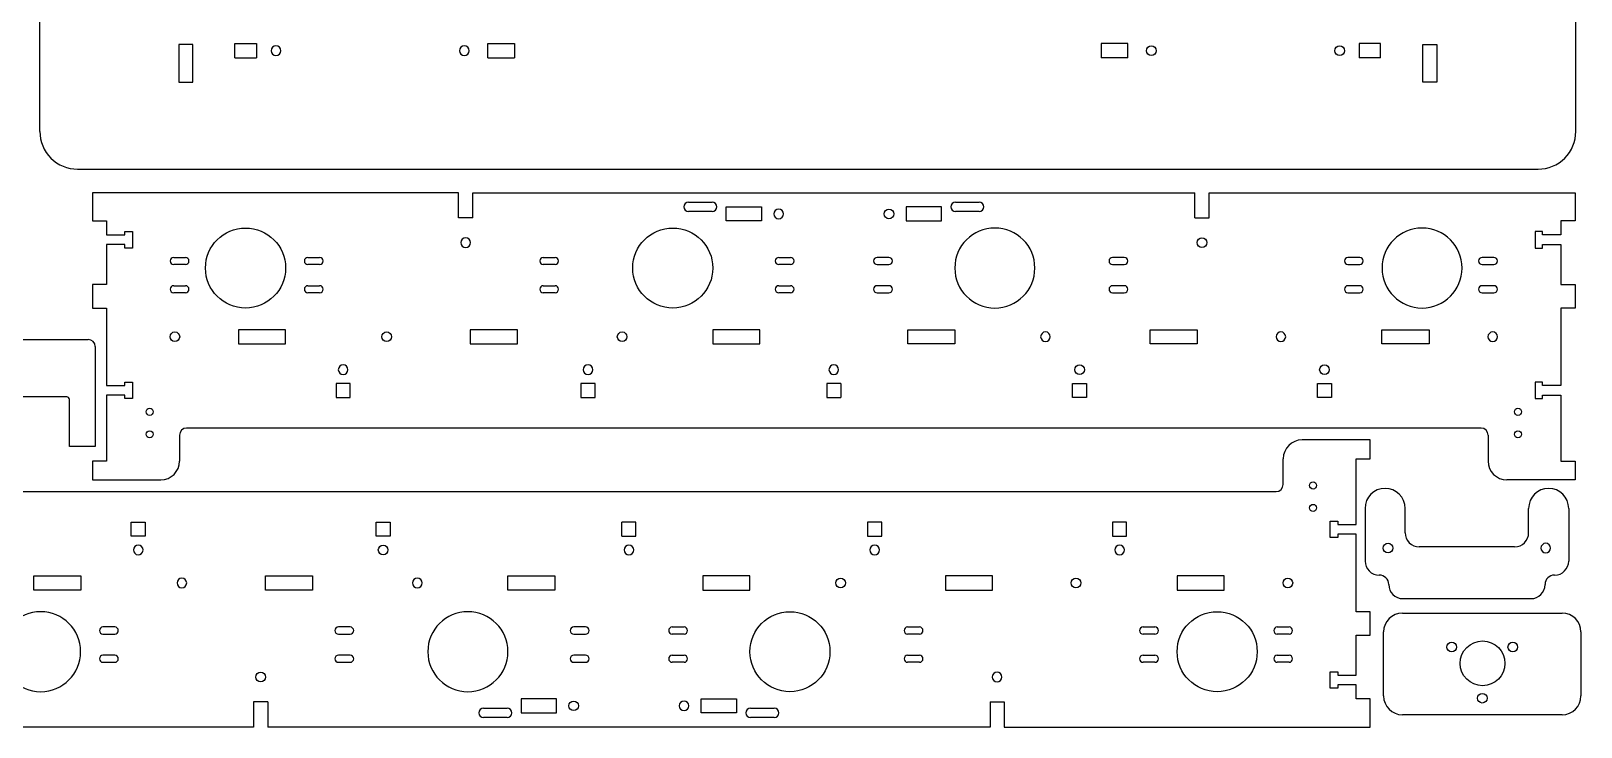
# Model space of a CAD drawing. Header units: millimetres. Extents: x 1588 to 2663, y -752 to 2.
# Drawn here: x 2004 to 2663, y -747 to -452 of the extents above; entities that cross this region are included whole.
import ezdxf

# ---------------------------------------------------------------- set-up
doc = ezdxf.new("R2010")
doc.units = ezdxf.units.MM
doc.linetypes.add('HIDDEN', pattern=[9.525, 6.35, -3.175])
doc.layers.get('0').update_dxf_attribs({"color": 253, "lineweight": 70, "true_color": 0x8faf8f})
doc.layers.add('Hidden', color=58, linetype='HIDDEN', lineweight=70, true_color=0x484805)

msp = doc.modelspace()

# ---------------------------------------------------------------- linework, layer by layer
at = {"color": 58, "lineweight": -3, "true_color": 0x484805}
for p, q in [((2008.06, -494.27), (2008.06, -362.27)), ((2660.51, -494.27), (2660.51, -362.27)), ((2067.1, -457.27), (2067.1, -473.27)), ((2073.1, -457.27), (2067.1, -457.27)), ((2073.1, -473.27), (2073.1, -457.27)), ((2090.96, -462.94), (2090.96, -456.94)), ((2090.96, -456.94), (2100.11, -456.94)), ((2100.11, -456.94), (2100.11, -462.94)), ((2198.34, -462.94), (2198.34, -456.94)), ((2198.34, -456.94), (2209.73, -456.94)), ((2209.73, -456.94), (2209.73, -462.94)), ((2458.84, -456.94), (2458.84, -462.94)), ((2470.23, -456.94), (2458.84, -456.94)), ((2470.23, -462.94), (2470.23, -456.94)), ((2568.46, -456.94), (2568.46, -462.94)), ((2577.61, -456.94), (2568.46, -456.94)), ((2577.61, -462.94), (2577.61, -456.94)), ((2595.47, -473.27), (2595.47, -457.27)), ((2595.47, -457.27), (2601.47, -457.27)), ((2601.47, -457.27), (2601.47, -473.27)), ((2090.96, -462.94), (2100.11, -462.94)), ((2198.34, -462.94), (2209.73, -462.94)), ((2470.23, -462.94), (2458.84, -462.94)), ((2577.61, -462.94), (2568.46, -462.94)), ((2067.1, -473.27), (2073.1, -473.27)), ((2601.47, -473.27), (2595.47, -473.27)), ((2024.06, -510.27), (2644.51, -510.27)), ((2030.43, -520.27), (2030.43, -532.27)), ((2185.92, -520.27), (2030.43, -520.27)), ((2030.43, -520.27), (2030.43, -532.27)), ((2185.92, -530.99), (2185.92, -520.27)), ((2191.92, -520.27), (2498.72, -520.27)), ((2191.92, -530.99), (2191.92, -520.27)), ((2283.6, -524.27), (2293.6, -524.27)), ((2299.6, -532.26), (2299.6, -526.26)), ((2299.6, -526.26), (2314.58, -526.26)), ((2314.58, -526.26), (2314.58, -532.26)), ((2391.04, -526.26), (2376.06, -526.26)), ((2376.06, -526.26), (2376.06, -532.26)), ((2391.04, -532.26), (2391.04, -526.26)), ((2397.04, -524.27), (2407.04, -524.27)), ((2498.72, -530.99), (2498.72, -520.27)), ((2504.72, -530.99), (2504.72, -520.27)), ((2504.72, -520.27), (2660.21, -520.27)), ((2660.21, -520.27), (2660.21, -532.27)), ((2660.21, -520.27), (2660.21, -532.27)), ((2030.43, -532.27), (2036.43, -532.27)), ((2036.43, -532.27), (2036.43, -538.22)), ((2036.43, -532.27), (2036.43, -538.22)), ((2191.92, -530.99), (2185.92, -530.99)), ((2293.6, -528.27), (2283.6, -528.27)), ((2314.58, -532.26), (2299.6, -532.26)), ((2376.06, -532.26), (2391.04, -532.26)), ((2407.04, -528.27), (2397.04, -528.27)), ((2498.72, -530.99), (2504.72, -530.99)), ((2660.21, -532.27), (2654.21, -532.27)), ((2654.21, -532.27), (2654.21, -538.22)), ((2654.21, -532.27), (2654.21, -538.22)), ((2036.43, -538.22), (2044.23, -538.22)), ((2044.23, -538.22), (2044.23, -536.77)), ((2044.23, -536.77), (2047.43, -536.77)), ((2047.43, -536.77), (2047.43, -543.77)), ((2646.41, -536.77), (2643.21, -536.77)), ((2643.21, -536.77), (2643.21, -543.77)), ((2646.41, -538.22), (2646.41, -536.77)), ((2654.21, -538.22), (2646.41, -538.22)), ((2036.43, -542.32), (2036.43, -559.27)), ((2044.23, -542.32), (2036.43, -542.32)), ((2036.43, -542.32), (2036.43, -559.27)), ((2044.23, -543.77), (2044.23, -542.32)), ((2047.43, -543.77), (2044.23, -543.77)), ((2643.21, -543.77), (2646.41, -543.77)), ((2646.41, -543.77), (2646.41, -542.32)), ((2646.41, -542.32), (2654.21, -542.32)), ((2654.21, -542.32), (2654.21, -559.27)), ((2654.21, -542.32), (2654.21, -559.27)), ((2064.92, -547.77), (2069.92, -547.77)), ((2069.92, -550.77), (2064.92, -550.77)), ((2121.92, -547.77), (2126.92, -547.77)), ((2126.92, -550.77), (2121.92, -550.77)), ((2221.92, -547.77), (2226.92, -547.77)), ((2226.92, -550.77), (2221.92, -550.77)), ((2321.92, -547.77), (2326.92, -547.77)), ((2326.92, -550.77), (2321.92, -550.77)), ((2368.72, -547.77), (2363.72, -547.77)), ((2363.72, -550.77), (2368.72, -550.77)), ((2468.72, -547.77), (2463.72, -547.77)), ((2463.72, -550.77), (2468.72, -550.77)), ((2568.72, -547.77), (2563.72, -547.77)), ((2563.72, -550.77), (2568.72, -550.77)), ((2625.72, -547.77), (2620.72, -547.77)), ((2620.72, -550.77), (2625.72, -550.77)), ((2030.43, -559.27), (2030.43, -569.27)), ((2036.43, -559.27), (2030.43, -559.27)), ((2030.43, -559.27), (2030.43, -569.27)), ((2654.21, -559.27), (2660.21, -559.27)), ((2660.21, -559.27), (2660.21, -569.27)), ((2660.21, -559.27), (2660.21, -569.27)), ((2064.92, -559.77), (2069.92, -559.77)), ((2069.92, -562.77), (2064.92, -562.77)), ((2121.92, -559.77), (2126.92, -559.77)), ((2126.92, -562.77), (2121.92, -562.77)), ((2221.92, -559.77), (2226.92, -559.77)), ((2226.92, -562.77), (2221.92, -562.77)), ((2321.92, -559.77), (2326.92, -559.77)), ((2326.92, -562.77), (2321.92, -562.77)), ((2368.72, -559.77), (2363.72, -559.77)), ((2363.72, -562.77), (2368.72, -562.77)), ((2468.72, -559.77), (2463.72, -559.77)), ((2463.72, -562.77), (2468.72, -562.77)), ((2568.72, -559.77), (2563.72, -559.77)), ((2563.72, -562.77), (2568.72, -562.77)), ((2625.72, -559.77), (2620.72, -559.77)), ((2620.72, -562.77), (2625.72, -562.77)), ((2030.43, -569.27), (2036.43, -569.27)), ((2036.43, -569.27), (2036.43, -602.22)), ((2036.43, -569.27), (2036.43, -602.22)), ((2660.21, -569.27), (2654.21, -569.27)), ((2654.21, -569.27), (2654.21, -602.22)), ((2654.21, -569.27), (2654.21, -602.22)), ((2112.48, -578.47), (2092.48, -578.47)), ((2092.48, -578.47), (2092.48, -584.47)), ((2112.48, -584.47), (2112.48, -578.47)), ((2210.89, -578.47), (2190.89, -578.47)), ((2190.89, -578.47), (2190.89, -584.47)), ((2210.89, -584.47), (2210.89, -578.47)), ((2313.91, -578.47), (2293.91, -578.47)), ((2293.91, -578.47), (2293.91, -584.47)), ((2313.91, -584.47), (2313.91, -578.47)), ((2376.73, -584.47), (2376.73, -578.47)), ((2376.73, -578.47), (2396.73, -578.47)), ((2396.73, -578.47), (2396.73, -584.47)), ((2479.74, -584.47), (2479.74, -578.47)), ((2479.74, -578.47), (2499.74, -578.47)), ((2499.74, -578.47), (2499.74, -584.47)), ((2578.16, -584.47), (2578.16, -578.47)), ((2578.16, -578.47), (2598.16, -578.47)), ((2598.16, -578.47), (2598.16, -584.47)), ((2092.48, -584.47), (2112.48, -584.47)), ((2190.89, -584.47), (2210.89, -584.47)), ((2293.91, -584.47), (2313.91, -584.47)), ((2396.73, -584.47), (2376.73, -584.47)), ((2499.74, -584.47), (2479.74, -584.47)), ((2598.16, -584.47), (2578.16, -584.47)), ((2036.43, -602.22), (2044.23, -602.22)), ((2044.23, -602.22), (2044.23, -600.77)), ((2044.23, -600.77), (2047.43, -600.77)), ((2047.43, -600.77), (2047.43, -607.77)), ((2133.89, -601.34), (2133.89, -607.34)), ((2139.89, -601.34), (2133.89, -601.34)), ((2139.89, -607.34), (2139.89, -601.34)), ((2237.91, -601.34), (2237.91, -607.34)), ((2243.91, -601.34), (2237.91, -601.34)), ((2243.91, -607.34), (2243.91, -601.34)), ((2342.32, -601.34), (2342.32, -607.34)), ((2348.32, -601.34), (2342.32, -601.34)), ((2348.32, -601.34), (2348.32, -607.34)), ((2446.73, -601.34), (2452.73, -601.34)), ((2446.73, -607.34), (2446.73, -601.34)), ((2452.73, -601.34), (2452.73, -607.34)), ((2550.74, -601.34), (2556.74, -601.34)), ((2550.74, -607.34), (2550.74, -601.34)), ((2556.74, -601.34), (2556.74, -607.34)), ((2646.41, -600.77), (2643.21, -600.77)), ((2643.21, -600.77), (2643.21, -607.77)), ((2646.41, -602.22), (2646.41, -600.77)), ((2654.21, -602.22), (2646.41, -602.22)), ((2036.43, -606.32), (2036.43, -634.27)), ((2044.23, -606.32), (2036.43, -606.32)), ((2036.43, -606.32), (2036.43, -634.27)), ((2044.23, -607.77), (2044.23, -606.32)), ((2047.43, -607.77), (2044.23, -607.77)), ((2133.89, -607.34), (2139.89, -607.34)), ((2237.91, -607.34), (2243.91, -607.34)), ((2342.32, -607.34), (2348.32, -607.34)), ((2452.73, -607.34), (2446.73, -607.34)), ((2556.74, -607.34), (2550.74, -607.34)), ((2643.21, -607.77), (2646.41, -607.77)), ((2646.41, -607.77), (2646.41, -606.32)), ((2646.41, -606.32), (2654.21, -606.32)), ((2654.21, -606.32), (2654.21, -634.27)), ((2654.21, -606.32), (2654.21, -634.27)), ((2067.4, -623.27), (2067.4, -634.27)), ((2620.24, -620.27), (2070.4, -620.27)), ((2573.17, -625.27), (2544.21, -625.27)), ((2573.17, -633.27), (2573.17, -625.27)), ((2573.17, -633.27), (2573.17, -625.27)), ((2623.24, -623.27), (2623.24, -634.27)), ((2030.43, -634.27), (2030.43, -642.27)), ((2036.43, -634.27), (2030.43, -634.27)), ((2030.43, -634.27), (2030.43, -642.27)), ((2536.21, -644.27), (2536.21, -633.27)), ((2567.17, -661.22), (2567.17, -633.27)), ((2567.17, -661.22), (2567.17, -633.27)), ((2567.17, -633.27), (2573.17, -633.27)), ((2654.21, -634.27), (2660.21, -634.27)), ((2660.21, -634.27), (2660.21, -642.27)), ((2660.21, -634.27), (2660.21, -642.27)), ((2030.43, -642.27), (2059.4, -642.27)), ((2660.21, -642.27), (2631.24, -642.27)), ((1983.36, -647.27), (2533.21, -647.27)), ((2046.86, -660.19), (2052.86, -660.19)), ((2046.86, -666.19), (2046.86, -660.19)), ((2052.86, -660.19), (2052.86, -666.19)), ((2150.88, -660.19), (2156.88, -660.19)), ((2150.88, -666.19), (2150.88, -660.19)), ((2156.88, -660.19), (2156.88, -666.19)), ((2255.28, -666.19), (2255.28, -660.19)), ((2261.28, -660.19), (2255.28, -660.19)), ((2261.28, -666.19), (2261.28, -660.19)), ((2359.69, -660.19), (2359.69, -666.19)), ((2365.69, -660.19), (2359.69, -660.19)), ((2365.69, -666.19), (2365.69, -660.19)), ((2463.71, -660.19), (2463.71, -666.19)), ((2469.71, -660.19), (2463.71, -660.19)), ((2469.71, -666.19), (2469.71, -660.19)), ((2556.17, -666.77), (2556.17, -659.77)), ((2556.17, -659.77), (2559.37, -659.77)), ((2559.37, -659.77), (2559.37, -661.22)), ((2559.37, -661.22), (2567.17, -661.22)), ((2052.86, -666.19), (2046.86, -666.19)), ((2156.88, -666.19), (2150.88, -666.19)), ((2255.28, -666.19), (2261.28, -666.19)), ((2359.69, -666.19), (2365.69, -666.19)), ((2463.71, -666.19), (2469.71, -666.19)), ((2559.37, -666.77), (2556.17, -666.77)), ((2567.17, -665.32), (2559.37, -665.32)), ((2559.37, -665.32), (2559.37, -666.77)), ((2567.17, -698.27), (2567.17, -665.32)), ((2567.17, -698.27), (2567.17, -665.32)), ((2005.44, -683.06), (2025.44, -683.06)), ((2005.44, -689.06), (2005.44, -683.06)), ((2025.44, -683.06), (2025.44, -689.06)), ((2103.86, -683.06), (2123.86, -683.06)), ((2103.86, -689.06), (2103.86, -683.06)), ((2123.86, -683.06), (2123.86, -689.06)), ((2206.88, -683.06), (2226.88, -683.06)), ((2206.88, -689.06), (2206.88, -683.06)), ((2226.88, -683.06), (2226.88, -689.06)), ((2289.69, -683.06), (2289.69, -689.06)), ((2309.69, -683.06), (2289.69, -683.06)), ((2309.69, -689.06), (2309.69, -683.06)), ((2392.71, -683.06), (2392.71, -689.06)), ((2412.71, -683.06), (2392.71, -683.06)), ((2412.71, -689.06), (2412.71, -683.06)), ((2491.12, -683.06), (2491.12, -689.06)), ((2511.12, -683.06), (2491.12, -683.06)), ((2511.12, -689.06), (2511.12, -683.06)), ((2025.44, -689.06), (2005.44, -689.06)), ((2123.86, -689.06), (2103.86, -689.06)), ((2226.88, -689.06), (2206.88, -689.06)), ((2289.69, -689.06), (2309.69, -689.06)), ((2392.71, -689.06), (2412.71, -689.06)), ((2491.12, -689.06), (2511.12, -689.06)), ((2573.17, -698.27), (2567.17, -698.27)), ((2573.17, -708.27), (2573.17, -698.27)), ((2573.17, -708.27), (2573.17, -698.27)), ((2039.88, -704.77), (2034.88, -704.77)), ((2034.88, -707.77), (2039.88, -707.77)), ((2139.88, -704.77), (2134.88, -704.77)), ((2134.88, -707.77), (2139.88, -707.77)), ((2239.88, -704.77), (2234.88, -704.77)), ((2234.88, -707.77), (2239.88, -707.77)), ((2276.69, -704.77), (2281.69, -704.77)), ((2281.69, -707.77), (2276.69, -707.77)), ((2376.69, -704.77), (2381.69, -704.77)), ((2381.69, -707.77), (2376.69, -707.77)), ((2476.69, -704.77), (2481.69, -704.77)), ((2481.69, -707.77), (2476.69, -707.77)), ((2533.69, -704.77), (2538.69, -704.77)), ((2538.69, -707.77), (2533.69, -707.77)), ((2567.17, -725.22), (2567.17, -708.27)), ((2567.17, -725.22), (2567.17, -708.27)), ((2567.17, -708.27), (2573.17, -708.27)), ((2039.88, -716.77), (2034.88, -716.77)), ((2139.88, -716.77), (2134.88, -716.77)), ((2239.88, -716.77), (2234.88, -716.77)), ((2276.69, -716.77), (2281.69, -716.77)), ((2376.69, -716.77), (2381.69, -716.77)), ((2476.69, -716.77), (2481.69, -716.77)), ((2533.69, -716.77), (2538.69, -716.77)), ((2034.88, -719.77), (2039.88, -719.77)), ((2134.88, -719.77), (2139.88, -719.77)), ((2234.88, -719.77), (2239.88, -719.77)), ((2281.69, -719.77), (2276.69, -719.77)), ((2381.69, -719.77), (2376.69, -719.77)), ((2481.69, -719.77), (2476.69, -719.77)), ((2538.69, -719.77), (2533.69, -719.77)), ((2556.17, -730.77), (2556.17, -723.77)), ((2556.17, -723.77), (2559.37, -723.77)), ((2559.37, -723.77), (2559.37, -725.22)), ((2559.37, -730.77), (2556.17, -730.77)), ((2559.37, -725.22), (2567.17, -725.22)), ((2567.17, -729.32), (2559.37, -729.32)), ((2559.37, -729.32), (2559.37, -730.77)), ((2567.17, -735.27), (2567.17, -729.32)), ((2567.17, -735.27), (2567.17, -729.32)), ((2104.88, -736.54), (2098.88, -736.54)), ((2098.88, -736.54), (2098.88, -747.27)), ((2104.88, -736.54), (2104.88, -747.27)), ((2212.56, -735.27), (2212.56, -741.27)), ((2227.55, -735.27), (2212.56, -735.27)), ((2227.55, -741.27), (2227.55, -735.27)), ((2289.02, -741.27), (2289.02, -735.27)), ((2289.02, -735.27), (2304, -735.27)), ((2304, -735.27), (2304, -741.27)), ((2411.68, -736.54), (2411.68, -747.27)), ((2411.68, -736.54), (2417.68, -736.54)), ((2417.68, -736.54), (2417.68, -747.27)), ((2573.17, -735.27), (2567.17, -735.27)), ((2573.17, -747.27), (2573.17, -735.27)), ((2573.17, -747.27), (2573.17, -735.27)), ((2196.56, -739.27), (2206.56, -739.27)), ((2206.56, -743.27), (2196.56, -743.27)), ((2212.56, -741.27), (2227.55, -741.27)), ((2304, -741.27), (2289.02, -741.27)), ((2310, -739.27), (2320, -739.27)), ((2320, -743.27), (2310, -743.27)), ((2098.88, -747.27), (1943.39, -747.27)), ((2411.68, -747.27), (2104.88, -747.27)), ((2417.68, -747.27), (2573.17, -747.27))]:
    msp.add_line(p, q, dxfattribs=at)
at = {"color": 38, "lineweight": -3, "true_color": 0x482605}
for p, q in [((1990.59, -582.67), (2028.59, -582.67)), ((2031.59, -585.67), (2031.59, -628.05)), ((2019.59, -607.05), (1999.59, -607.05)), ((2020.59, -628.05), (2020.59, -608.05)), ((2031.59, -628.05), (2020.59, -628.05)), ((2571, -654.4), (2571, -676.74)), ((2588, -664.74), (2588, -654.4)), ((2640.48, -664.74), (2640.48, -654.4)), ((2657.48, -654.4), (2657.48, -676.74)), ((2634.48, -670.74), (2594, -670.74)), ((2577.05, -682.74), (2577, -682.74)), ((2651.43, -682.74), (2651.48, -682.74)), ((2587.05, -692.74), (2641.43, -692.74)), ((2586.85, -698.89), (2654.71, -698.89)), ((2578.85, -734.08), (2578.85, -706.89)), ((2662.71, -706.89), (2662.71, -734.08)), ((2654.71, -742.08), (2586.85, -742.08))]:
    msp.add_line(p, q, dxfattribs=at)
at = {"color": 58, "lineweight": -3, "true_color": 0x484805, "extrusion": (2.08176e-17, 2.77556e-17, -1)}
msp.add_circle((-2108.35, -459.94), 2.05, dxfattribs=at)
at = {"color": 58, "lineweight": -3, "true_color": 0x484805, "extrusion": (2.08197e-17, 2.77556e-17, -1)}
msp.add_circle((-2188.35, -459.94), 2.05, dxfattribs=at)
at = {"color": 58, "lineweight": -3, "true_color": 0x484805}
for centre, radius in [((2480.22, -459.94), 2.05), ((2560.23, -459.94), 2.05), ((2368.75, -529.27), 2.05), ((2095.43, -552.27), 17), ((2276.92, -552.27), 17), ((2501.72, -541.48), 2.05), ((2065.41, -581.47), 2.05), ((2155.41, -581.47), 2.05), ((2255.41, -581.47), 2.05), ((2449.72, -595.47), 2.05), ((2553.75, -595.47), 2.05), ((2054.7, -613.36), 1.5), ((2635.94, -613.36), 1.5), ((2054.7, -622.89), 1.5), ((2635.94, -622.89), 1.5), ((2548.9, -644.65), 1.5), ((2548.9, -654.17), 1.5), ((2153.88, -672.06), 2.05), ((2348.19, -686.06), 2.05), ((2448.19, -686.06), 2.05), ((2538.19, -686.06), 2.05), ((2326.68, -715.27), 17), ((2508.17, -715.27), 17), ((2101.88, -726.05), 2.05), ((2234.85, -738.27), 2.05)]:
    msp.add_circle(centre, radius, dxfattribs=at)
at = {"color": 58, "lineweight": -3, "true_color": 0x484805, "extrusion": (-3.41646e-15, -3.34747e-17, -1)}
for centre, radius in [((-2321.89, -529.27), 2.05), ((-2188.92, -541.48), 2.05), ((-2413.72, -552.27), 17), ((-2595.21, -552.27), 17), ((-2435.23, -581.47), 2.05), ((-2535.23, -581.47), 2.05), ((-2625.23, -581.47), 2.05), ((-2136.89, -595.47), 2.05), ((-2240.92, -595.47), 2.05)]:
    msp.add_circle(centre, radius, dxfattribs=at)
at = {"color": 58, "lineweight": -3, "true_color": 0x484805, "extrusion": (3.4581e-15, -3.34747e-17, -1)}
for centre, radius in [((-2362.68, -672.06), 2.05), ((-2466.71, -672.06), 2.05), ((-2068.38, -686.06), 2.05), ((-2168.38, -686.06), 2.05), ((-2008.39, -715.27), 17), ((-2189.88, -715.27), 17), ((-2414.68, -726.05), 2.05), ((-2281.71, -738.27), 2.05)]:
    msp.add_circle(centre, radius, dxfattribs=at)
at = {"color": 38, "lineweight": -3, "true_color": 0x482605}
for centre, radius in [((2580.74, -671.26), 2.05), ((2620.89, -720.22), 9.5), ((2607.82, -713.28), 2.05), ((2633.74, -713.28), 2.05), ((2620.78, -735.02), 2.05)]:
    msp.add_circle(centre, radius, dxfattribs=at)
at = {"color": 38, "lineweight": -3, "true_color": 0x482605, "extrusion": (-9.02056e-17, -2.55519e-16, -1)}
msp.add_circle((-2647.74, -671.26), 2.05, dxfattribs=at)
at = {"color": 58, "lineweight": -3, "true_color": 0x484805}
for centre, radius, start, end in [((2024.06, -494.27), 16, 179.99983, 270), ((2644.51, -494.27), 16, 270, 0.00017), ((2283.6, -526.27), 2, 90, 270), ((2293.6, -526.27), 2, 270, 90), ((2397.04, -526.27), 2, 90, 270), ((2407.04, -526.27), 2, 270, 90), ((2064.92, -549.27), 1.5, 90, 270), ((2069.92, -549.27), 1.5, 270, 90), ((2121.92, -549.27), 1.5, 90, 270), ((2126.92, -549.27), 1.5, 270, 90), ((2221.92, -549.27), 1.5, 90, 270), ((2226.92, -549.27), 1.5, 270, 90), ((2321.92, -549.27), 1.5, 90, 270), ((2326.92, -549.27), 1.5, 270, 90), ((2363.72, -549.27), 1.5, 90, 270), ((2368.72, -549.27), 1.5, 270, 90), ((2463.72, -549.27), 1.5, 90, 270), ((2468.72, -549.27), 1.5, 270, 90), ((2563.72, -549.27), 1.5, 90, 270), ((2568.72, -549.27), 1.5, 270, 90), ((2620.72, -549.27), 1.5, 90, 270), ((2625.72, -549.27), 1.5, 270, 90), ((2064.92, -561.27), 1.5, 90, 270), ((2069.92, -561.27), 1.5, 270, 90), ((2121.92, -561.27), 1.5, 90, 270), ((2126.92, -561.27), 1.5, 270, 90), ((2221.92, -561.27), 1.5, 90, 270), ((2226.92, -561.27), 1.5, 270, 90), ((2321.92, -561.27), 1.5, 90, 270), ((2326.92, -561.27), 1.5, 270, 90), ((2363.72, -561.27), 1.5, 90, 270), ((2368.72, -561.27), 1.5, 270, 90), ((2463.72, -561.27), 1.5, 90, 270), ((2468.72, -561.27), 1.5, 270, 90), ((2563.72, -561.27), 1.5, 90, 270), ((2568.72, -561.27), 1.5, 270, 90), ((2620.72, -561.27), 1.5, 90, 270), ((2625.72, -561.27), 1.5, 270, 90), ((2345.32, -595.47), 2.05, 90.15219, 269.84781), ((2345.31, -595.47), 2.05, 270.15219, 89.84781), ((2070.4, -623.27), 3, 90, 180), ((2544.21, -633.27), 8, 90, 180), ((2620.24, -623.27), 3, 360, 90), ((2059.4, -634.27), 8, 270, 0), ((2631.24, -634.27), 8, 180, 270), ((2533.21, -644.27), 3, 270, 0), ((2049.85, -672.06), 2.05, 360, 357.35884), ((2258.29, -672.06), 2.05, 90.15219, 269.84781), ((2258.28, -672.06), 2.05, 270.15219, 89.84781), ((2034.88, -706.27), 1.5, 90, 270), ((2039.88, -706.27), 1.5, 270, 90), ((2134.88, -706.27), 1.5, 90, 270), ((2139.88, -706.27), 1.5, 270, 90), ((2234.88, -706.27), 1.5, 90, 270), ((2239.88, -706.27), 1.5, 270, 90), ((2276.69, -706.27), 1.5, 90, 270), ((2281.69, -706.27), 1.5, 270, 90), ((2376.69, -706.27), 1.5, 90, 270), ((2381.69, -706.27), 1.5, 270, 90), ((2476.69, -706.27), 1.5, 90, 270), ((2481.69, -706.27), 1.5, 270, 90), ((2533.69, -706.27), 1.5, 90, 270), ((2538.69, -706.27), 1.5, 270, 90), ((2034.88, -718.27), 1.5, 90, 270), ((2039.88, -718.27), 1.5, 270, 90), ((2134.88, -718.27), 1.5, 90, 270), ((2139.88, -718.27), 1.5, 270, 90), ((2234.88, -718.27), 1.5, 90, 270), ((2239.88, -718.27), 1.5, 270, 90), ((2276.69, -718.27), 1.5, 90, 270), ((2281.69, -718.27), 1.5, 270, 90), ((2376.69, -718.27), 1.5, 90, 270), ((2381.69, -718.27), 1.5, 270, 90), ((2476.69, -718.27), 1.5, 90, 270), ((2481.69, -718.27), 1.5, 270, 90), ((2533.69, -718.27), 1.5, 90, 270), ((2538.69, -718.27), 1.5, 270, 90), ((2196.56, -741.27), 2, 90, 270), ((2206.56, -741.27), 2, 270, 90), ((2310, -741.27), 2, 90, 270), ((2320, -741.27), 2, 270, 90)]:
    msp.add_arc(centre, radius, start, end, dxfattribs=at)
at = {"color": 38, "lineweight": -3, "true_color": 0x482605}
for centre, radius, start, end in [((2028.59, -585.67), 3, 360, 90), ((2019.59, -608.05), 1, 0, 90), ((2579.5, -654.4), 8.5, 0, 180), ((2648.98, -654.4), 8.5, 360, 180), ((2594, -664.74), 6, 180, 270), ((2634.48, -664.74), 6, 270, 360), ((2577, -676.74), 6, 180, 270), ((2651.48, -676.74), 6, 270, 0), ((2577.05, -686.74), 4, 0, 90), ((2651.43, -686.74), 4, 90, 180), ((2587.05, -686.74), 6, 180, 270), ((2641.43, -686.74), 6, 270, 0), ((2586.85, -706.89), 8, 90, 180), ((2654.71, -706.89), 8, 360, 90), ((2586.85, -734.08), 8, 180, 270), ((2654.71, -734.08), 8, 270, 0)]:
    msp.add_arc(centre, radius, start, end, dxfattribs=at)
at = {"layer": 'Hidden', "lineweight": -3}
for p, q in [((2030.43, -520.27), (2030.43, -520.27)), ((2660.21, -520.27), (2660.21, -520.27)), ((2030.43, -532.27), (2030.43, -532.27)), ((2036.43, -532.27), (2036.43, -532.27)), ((2654.21, -532.27), (2654.21, -532.27)), ((2660.21, -532.27), (2660.21, -532.27)), ((2036.43, -538.22), (2036.43, -538.22)), ((2654.21, -538.22), (2654.21, -538.22)), ((2036.43, -542.32), (2036.43, -542.32)), ((2654.21, -542.32), (2654.21, -542.32)), ((2030.43, -559.27), (2030.43, -559.27)), ((2036.43, -559.27), (2036.43, -559.27)), ((2654.21, -559.27), (2654.21, -559.27)), ((2660.21, -559.27), (2660.21, -559.27)), ((2030.43, -569.27), (2030.43, -569.27)), ((2036.43, -569.27), (2036.43, -569.27)), ((2654.21, -569.27), (2654.21, -569.27)), ((2660.21, -569.27), (2660.21, -569.27)), ((2036.43, -602.22), (2036.43, -602.22)), ((2654.21, -602.22), (2654.21, -602.22)), ((2036.43, -606.32), (2036.43, -606.32)), ((2654.21, -606.32), (2654.21, -606.32)), ((2573.17, -625.27), (2573.17, -625.27)), ((2030.43, -634.27), (2030.43, -634.27)), ((2036.43, -634.27), (2036.43, -634.27)), ((2567.17, -633.27), (2567.17, -633.27)), ((2573.17, -633.27), (2573.17, -633.27)), ((2654.21, -634.27), (2654.21, -634.27)), ((2660.21, -634.27), (2660.21, -634.27)), ((2030.43, -642.27), (2030.43, -642.27)), ((2660.21, -642.27), (2660.21, -642.27)), ((2567.17, -661.22), (2567.17, -661.22)), ((2567.17, -665.32), (2567.17, -665.32)), ((2567.17, -698.27), (2567.17, -698.27)), ((2573.17, -698.27), (2573.17, -698.27)), ((2567.17, -708.27), (2567.17, -708.27)), ((2573.17, -708.27), (2573.17, -708.27)), ((2567.17, -725.22), (2567.17, -725.22)), ((2567.17, -729.32), (2567.17, -729.32)), ((2567.17, -735.27), (2567.17, -735.27)), ((2573.17, -735.27), (2573.17, -735.27)), ((2573.17, -747.27), (2573.17, -747.27))]:
    msp.add_line(p, q, dxfattribs=at)

doc.saveas('drawing.dxf')
